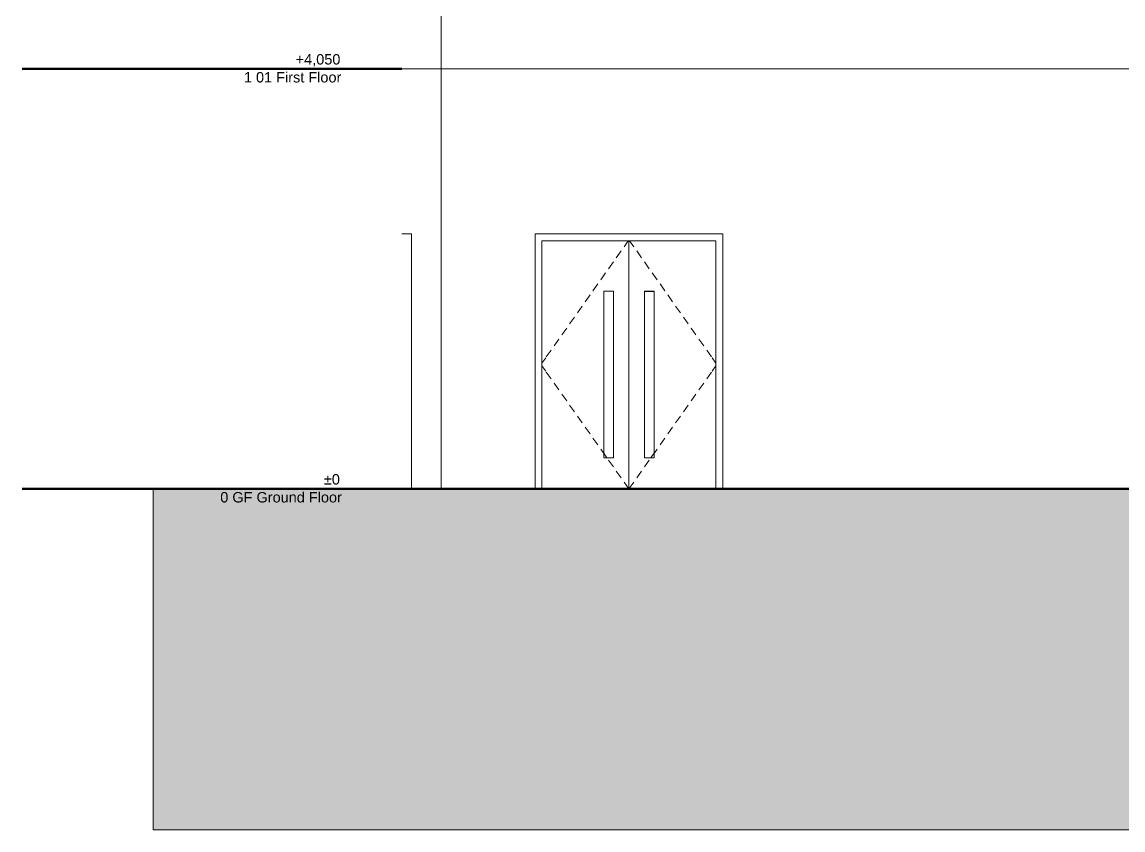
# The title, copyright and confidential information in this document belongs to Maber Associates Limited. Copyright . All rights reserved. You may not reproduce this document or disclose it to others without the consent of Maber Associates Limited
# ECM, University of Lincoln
# Model space of a CAD drawing. Header units: millimetres. Extents: x -46169 to 247764, y -86316 to 18123.
# Drawn here: x 218520 to 229134, y -86316 to -78525 of the extents above; entities that cross this region are included whole.
import ezdxf

# ---------------------------------------------------------------- set-up
doc = ezdxf.new("R2010")
doc.units = ezdxf.units.MM
doc.header["$MEASUREMENT"] = 0
doc.linetypes.add('Wipeout_Contour', pattern=[1000, 0, -1000])
for name, color, linetype, lineweight, true_color in [('0_Pen_No__25', 7, 'Continuous', 50, 0x2a2a2a), ('A-35-M_FFE_Sanitary_Pen_No__145', 7, 'Continuous', 0, 0xa6a6a6), ('New_A-20-M_Floor_Slab_Pen_No__29', 7, 'Continuous', 50, 0x2a2a2a), ('New_ArchiCAD Doors_Pen_No__63', 7, 'Continuous', 20, 0x606060)]:
    doc.layers.add(name, color=color, linetype=linetype, lineweight=lineweight, true_color=true_color)
for name, color, linetype, lineweight in [('0_Pen_No__6', 7, 'Continuous', 35), ('0_Pen_No__85', 8, 'Continuous', 20), ('A-35-M_FFE_Sanitary_Pen_No__191', 7, 'Continuous', 5), ('New_A-25-M_Wall_Int_Pen_No__87', 8, 'Continuous', 20), ('New_ArchiCAD Doors_Pen_No__3', 7, 'Continuous', 18), ('New_ArchiCAD Doors_Pen_No__87', 8, 'Continuous', 20)]:
    doc.layers.add(name, color=color, linetype=linetype, lineweight=lineweight)
for name, color, linetype in [('New_A-20-M_Floor_Slab', 7, 'Continuous'), ('New_A-25-M_Wall_Int', 7, 'Continuous'), ('New_ArchiCAD Doors', 7, 'Continuous')]:
    doc.layers.add(name, color=color, linetype=linetype)
doc.styles.add('GENERATED_STYLE_2', font='')
doc.styles.get('GENERATED_STYLE_2').set_extended_font_data('Arial')

# ---------------------------------------------------------------- blocks, each defined once
blk = doc.blocks.new('Section Elem_37_5', base_point=(221877, -83027))
at = {"color": 254, "linetype": 'Wipeout_Contour', "lineweight": 0, "ltscale": 1414650.337681101}
blk.add_wipeout([(222182, -80569), (222276, -80569), (222276, -83027), (222561, -83027), (222561, -71327), (222182, -71327)], dxfattribs=at).dxf.layer = 'New_A-25-M_Wall_Int'
at = {"layer": 'New_A-25-M_Wall_Int_Pen_No__87', "linetype": 'Continuous'}
for q in [(222182, -71327), (222561, -83027)]:
    blk.add_line((222561, -71327), q, dxfattribs=at)
at = {"color": 254, "linetype": 'Wipeout_Contour', "lineweight": 0, "ltscale": 947306.77298}
blk.add_wipeout([(222276, -83027), (222276, -80569), (222221, -80569), (222221, -83027)], dxfattribs=at).dxf.layer = 'New_A-25-M_Wall_Int'
blk = doc.blocks.new('Section Elem_55_5', base_point=(221877, -83027))
at = {"color": 254, "linetype": 'Wipeout_Contour', "lineweight": 0, "ltscale": 952022.181009}
blk.add_wipeout([(223532, -83027), (223532, -80635), (223466, -80569), (223466, -83027)], dxfattribs=at).dxf.layer = 'New_ArchiCAD Doors'
at = {"color": 254, "linetype": 'Wipeout_Contour', "lineweight": 0, "ltscale": 958576.006151}
blk.add_wipeout([(225276, -80569), (225210, -80635), (225210, -83027), (225276, -83027)], dxfattribs=at).dxf.layer = 'New_ArchiCAD Doors'
at = {"color": 254, "linetype": 'Wipeout_Contour', "lineweight": 0, "ltscale": 955161.255361}
blk.add_wipeout([(224371, -82727), (224371, -81122), (224221, -81122), (224221, -82727)], dxfattribs=at).dxf.layer = 'New_ArchiCAD Doors'
at = {"color": 254, "linetype": 'Wipeout_Contour', "lineweight": 0, "ltscale": 953637.587358}
blk.add_wipeout([(223466, -80569), (223532, -80635), (225210, -80635), (225276, -80569)], dxfattribs=at).dxf.layer = 'New_ArchiCAD Doors'
at = {"color": 254, "linetype": 'Wipeout_Contour', "lineweight": 0, "ltscale": 953410.696062}
blk.add_wipeout([(224128, -81122), (223532, -81122), (223532, -82727), (224128, -82727)], dxfattribs=at).dxf.layer = 'New_ArchiCAD Doors'
at = {"color": 254, "linetype": 'Wipeout_Contour', "lineweight": 0, "ltscale": 957476.147898}
blk.add_wipeout([(225210, -81122), (224614, -81122), (224614, -82727), (225210, -82727)], dxfattribs=at).dxf.layer = 'New_ArchiCAD Doors'
at = {"layer": 'New_ArchiCAD Doors_Pen_No__3', "linetype": 'Continuous'}
for p, q in [((223921, -81264), (223874, -81329)), ((224821, -81264), (224867, -81329)), ((223846, -81370), (223799, -81435)), ((224896, -81370), (224942, -81435)), ((223771, -81476), (223724, -81541)), ((224971, -81476), (225017, -81541)), ((223696, -81582), (223649, -81647)), ((225046, -81582), (225092, -81647)), ((223621, -81688), (223574, -81754)), ((225121, -81688), (225167, -81754)), ((223569, -81762), (223532, -81814)), ((225172, -81762), (225210, -81814)), ((223569, -81892), (223532, -81840)), ((223621, -81966), (223574, -81900)), ((225121, -81966), (225167, -81900)), ((225172, -81892), (225210, -81840)), ((223696, -82072), (223649, -82007)), ((225046, -82072), (225092, -82007)), ((223771, -82178), (223724, -82113)), ((224971, -82178), (225017, -82113)), ((223846, -82284), (223799, -82219)), ((224896, -82284), (224942, -82219)), ((223921, -82390), (223874, -82325)), ((224821, -82390), (224867, -82325)), ((223996, -82497), (223949, -82431)), ((224746, -82497), (224792, -82431)), ((224071, -82603), (224024, -82537)), ((224671, -82603), (224717, -82537))]:
    blk.add_line(p, q, dxfattribs=at)
at = {"layer": 'New_ArchiCAD Doors_Pen_No__63', "linetype": 'Continuous'}
for p, q in [((223466, -80569), (223466, -83027)), ((225276, -80569), (223466, -80569)), ((225276, -83027), (225276, -80569))]:
    blk.add_line(p, q, dxfattribs=at)
at = {"color": 254, "linetype": 'Wipeout_Contour', "lineweight": 0, "ltscale": 1429234.856885186}
blk.add_wipeout([(223532, -80635), (223532, -81122), (224128, -81122), (224221, -81122), (224371, -81122), (224371, -80635)], dxfattribs=at).dxf.layer = 'New_ArchiCAD Doors'
at = {"color": 254, "linetype": 'Wipeout_Contour', "lineweight": 0, "ltscale": 1433080.667812725}
blk.add_wipeout([(224128, -82727), (223532, -82727), (223532, -83027), (224371, -83027), (224371, -82727), (224221, -82727)], dxfattribs=at).dxf.layer = 'New_ArchiCAD Doors'
at = {"layer": 'New_ArchiCAD Doors_Pen_No__3', "linetype": 'Continuous'}
for p, q in [((224296, -80733), (224249, -80798)), ((224221, -80839), (224174, -80904)), ((224146, -80945), (224099, -81010)), ((224071, -81051), (224024, -81117)), ((223996, -81157), (223949, -81223)), ((224296, -82921), (224249, -82856))]:
    blk.add_line(p, q, dxfattribs=at)
at = {"layer": 'New_ArchiCAD Doors_Pen_No__63', "linetype": 'Continuous'}
blk.add_line((223532, -83027), (223532, -80635), dxfattribs=at)
at = {"color": 254, "linetype": 'Wipeout_Contour', "lineweight": 0, "ltscale": 954704.766207}
blk.add_wipeout([(224128, -82727), (224221, -82727), (224221, -81122), (224128, -81122)], dxfattribs=at).dxf.layer = 'New_ArchiCAD Doors'
at = {"color": 254, "linetype": 'Wipeout_Contour', "lineweight": 0, "ltscale": 955724.858054}
blk.add_wipeout([(224371, -82727), (224521, -82727), (224521, -81122), (224371, -81122)], dxfattribs=at).dxf.layer = 'New_ArchiCAD Doors'
at = {"layer": 'New_ArchiCAD Doors_Pen_No__3', "linetype": 'Continuous'}
for p, q in [((224146, -82709), (224099, -82644)), ((224159, -82727), (224146, -82709)), ((224221, -82815), (224174, -82750))]:
    blk.add_line(p, q, dxfattribs=at)
at = {"layer": 'New_ArchiCAD Doors_Pen_No__63', "linetype": 'Continuous'}
for p, q in [((224128, -82727), (224128, -81122)), ((224128, -81122), (224221, -81122)), ((224221, -81122), (224221, -82727)), ((224221, -82727), (224128, -82727))]:
    blk.add_line(p, q, dxfattribs=at)
at = {"color": 254, "linetype": 'Wipeout_Contour', "lineweight": 0, "ltscale": 1433132.167651943}
blk.add_wipeout([(224371, -80635), (224371, -81122), (224521, -81122), (224614, -81122), (225210, -81122), (225210, -80635)], dxfattribs=at).dxf.layer = 'New_ArchiCAD Doors'
at = {"color": 254, "linetype": 'Wipeout_Contour', "lineweight": 0, "ltscale": 1436967.23346269}
blk.add_wipeout([(224371, -82727), (224371, -83027), (225210, -83027), (225210, -82727), (224614, -82727), (224521, -82727)], dxfattribs=at).dxf.layer = 'New_ArchiCAD Doors'
at = {"layer": 'New_ArchiCAD Doors_Pen_No__3', "linetype": 'Continuous'}
for p, q in [((224364, -80635), (224324, -80692)), ((224377, -80635), (224417, -80692)), ((224446, -80733), (224492, -80798)), ((224521, -80839), (224567, -80904)), ((224596, -80945), (224642, -81010)), ((224671, -81051), (224717, -81117)), ((224746, -81157), (224792, -81223)), ((224446, -82921), (224492, -82856)), ((224371, -83027), (224324, -82962)), ((224371, -83027), (224417, -82962))]:
    blk.add_line(p, q, dxfattribs=at)
at = {"layer": 'New_ArchiCAD Doors_Pen_No__63', "linetype": 'Continuous'}
for p, q in [((223532, -80635), (225210, -80635)), ((224371, -83027), (224371, -80635)), ((225210, -80635), (225210, -83027))]:
    blk.add_line(p, q, dxfattribs=at)
at = {"color": 254, "linetype": 'Wipeout_Contour', "lineweight": 0, "ltscale": 956183.443755}
blk.add_wipeout([(224521, -82727), (224614, -82727), (224614, -81125), (224521, -81125)], dxfattribs=at).dxf.layer = 'New_ArchiCAD Doors'
at = {"layer": 'New_ArchiCAD Doors_Pen_No__3', "linetype": 'Continuous'}
for p, q in [((224596, -82709), (224642, -82644)), ((224521, -82815), (224567, -82750)), ((224583, -82727), (224596, -82709))]:
    blk.add_line(p, q, dxfattribs=at)
at = {"layer": 'New_ArchiCAD Doors_Pen_No__63', "linetype": 'Continuous'}
blk.add_line((224521, -82727), (224614, -82727), dxfattribs=at)
at = {"color": 254, "linetype": 'Wipeout_Contour', "lineweight": 0, "ltscale": 955083.318851}
blk.add_wipeout([(224614, -81122), (224521, -81122), (224521, -81125), (224614, -81125)], dxfattribs=at).dxf.layer = 'New_ArchiCAD Doors'
at = {"layer": 'New_ArchiCAD Doors_Pen_No__63', "linetype": 'Continuous'}
for p, q in [((224521, -81122), (224521, -82727)), ((224614, -81122), (224521, -81122)), ((224614, -81125), (224521, -81125)), ((224614, -82727), (224614, -81122))]:
    blk.add_line(p, q, dxfattribs=at)
blk = doc.blocks.new('Section Elem_144_5', base_point=(221877, -83027))
at = {"layer": 'New_ArchiCAD Doors_Pen_No__87', "linetype": 'Continuous'}
for p, q in [((222276, -80569), (222182, -80569)), ((222276, -83027), (222276, -80569))]:
    blk.add_line(p, q, dxfattribs=at)
blk = doc.blocks.new('Section Elem_177_5', base_point=(221877, -83027))
at = {"layer": 'New_A-20-M_Floor_Slab_Pen_No__29', "linetype": 'Continuous'}
blk.add_line((222182, -83027), (229279, -83027), dxfattribs=at)
blk = doc.blocks.new('I-04 Lecture Theatre Elevation_STORY_MARKER', base_point=(221877, -83027))
at = {"layer": '0_Pen_No__25', "linetype": 'Continuous'}
for p, q in [((218520, -78977), (221582, -78977)), ((221782, -78977), (221582, -78977)), ((221782, -78977), (221982, -78977)), ((222082, -78977), (221982, -78977)), ((222182, -78977), (222082, -78977)), ((218520, -83027), (221582, -83027)), ((221782, -83027), (221582, -83027)), ((221782, -83027), (221982, -83027)), ((222082, -83027), (221982, -83027)), ((222182, -83027), (222082, -83027))]:
    blk.add_line(p, q, dxfattribs=at)
at = {"layer": '0_Pen_No__85', "linetype": 'Continuous'}
for p, q in [((222182, -78977), (243470, -78977)), ((222182, -83027), (243470, -83027))]:
    blk.add_line(p, q, dxfattribs=at)
at = {"layer": '0_Pen_No__6', "char_height": 100, "attachment_point": 1, "style": 'GENERATED_STYLE_2'}
for s, insert in [('\\A1;{\\fArial|b0|i0|c0|p34;+4,050}', (221158, -78835)), ('\\A1;{\\fArial|b0|i0|c0|p34;1 01 First Floor}', (220659, -79008)), ('\\A1;{\\fArial|b0|i0|c0|p34;±0}', (221430, -82885)), ('\\A1;{\\fArial|b0|i0|c0|p34;0 GF Ground Floor}', (220431, -83058))]:
    blk.add_mtext(s, dxfattribs=dict(at, insert=insert))

msp = doc.modelspace()

# ---------------------------------------------------------------- hatches: boundary and pattern name
at = {"layer": 'A-35-M_FFE_Sanitary_Pen_No__145', "linetype": 'Continuous'}
msp.add_hatch(color=256, dxfattribs=at).paths.add_polyline_path([(219783, -83032), (247764, -83032), (247764, -86316), (219783, -86316)])

# ---------------------------------------------------------------- linework, layer by layer
at = {"layer": 'A-35-M_FFE_Sanitary_Pen_No__191', "linetype": 'Continuous', "flags": 128}
msp.add_lwpolyline([(219783, -83032), (247764, -83032), (247764, -86316), (219783, -86316)], close=True, dxfattribs=at)

# ---------------------------------------------------------------- next in the draw order: block references
at = {"layer": 'New_A-25-M_Wall_Int'}
msp.add_blockref('Section Elem_37_5', (221877, -83027), dxfattribs=at)
at = {"layer": 'New_ArchiCAD Doors'}
msp.add_blockref('Section Elem_55_5', (221877, -83027), dxfattribs=at)

# ---------------------------------------------------------------- next in the draw order: block references
at = {"linetype": 'Continuous', "lineweight": 0}
msp.add_blockref('I-04 Lecture Theatre Elevation_STORY_MARKER', (221877, -83027), dxfattribs=at)
at = {"layer": 'New_A-20-M_Floor_Slab'}
msp.add_blockref('Section Elem_177_5', (221877, -83027), dxfattribs=at)
at = {"layer": 'New_ArchiCAD Doors'}
msp.add_blockref('Section Elem_144_5', (221877, -83027), dxfattribs=at)

doc.saveas('drawing.dxf')
